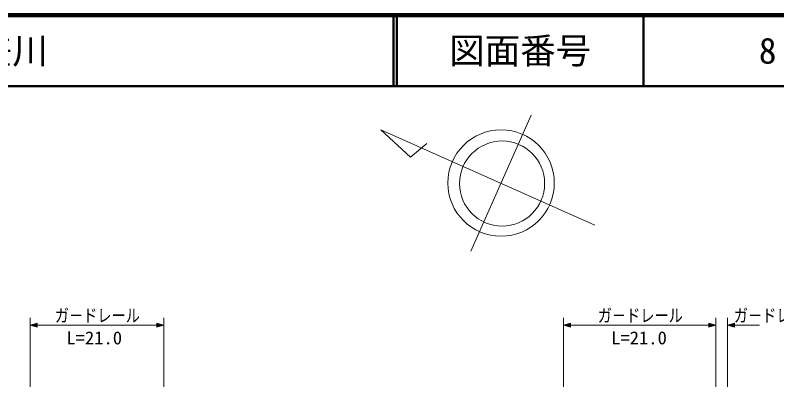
# Model space of a CAD drawing. Units: millimetres, scale not verified. Extents: x 40000 to 680000, y 20000 to 380000.
# Drawn here: x 455436 to 562784, y 327593 to 380000 of the extents above; entities that cross this region are included whole.
import ezdxf
from ezdxf.enums import TextEntityAlignment as Align

# ---------------------------------------------------------------- set-up
doc = ezdxf.new("R2010")
doc.units = ezdxf.units.MM
doc.header["$LTSCALE"] = 1000
for name, color, linetype, lineweight in [('M-BMK-SRVR', 3, 'Continuous', 13), ('M-STR-HTXT', 7, 'Continuous', 13), ('M-TTL', 2, 'Continuous', 140), ('M-TTL-LINE', 7, 'Continuous', 50)]:
    doc.layers.add(name, color=color, linetype=linetype, lineweight=lineweight)
doc.layers.add('M-TTL-TXT', color=7, linetype='Continuous')
doc.styles.add('ＭＳ ゴシック', font='')
doc.styles.get('ＭＳ ゴシック').set_extended_font_data('MS Gothic')

msp = doc.modelspace()

# ---------------------------------------------------------------- linework, layer by layer
at = {"layer": 'M-BMK-SRVR'}
for p, q in [((519636, 346702), (528177, 365886)), ((537153, 350396), (506979, 363830)), ((506979, 363830), (511152, 359996)), ((511152, 359996), (513472, 361898))]:
    msp.add_line(p, q, dxfattribs=at)
for centre, radius in [((523924, 356333), 7500), ((524064, 356260), 6000)]:
    msp.add_circle(centre, radius, dxfattribs=at)
at = {"layer": 'M-STR-HTXT'}
for p, q in [((457520, 327593), (457520, 337301)), ((476390, 337301), (476390, 327593)), ((532705, 327593), (532705, 337301)), ((554185, 337301), (554185, 327593)), ((555836, 327593), (555836, 337301)), ((457520, 336301), (458520, 336581)), ((458520, 336021), (457520, 336301)), ((457520, 336301), (476390, 336301)), ((457800, 336301), (458480, 336501)), ((458480, 336101), (457800, 336301)), ((457960, 336301), (458440, 336421)), ((458440, 336181), (457960, 336301)), ((458200, 336301), (458400, 336341)), ((458400, 336261), (458200, 336301)), ((458400, 336341), (458400, 336261)), ((458440, 336421), (458440, 336181)), ((458480, 336501), (458480, 336101)), ((458520, 336581), (458520, 336021)), ((475390, 336021), (475390, 336581)), ((475390, 336581), (476390, 336301)), ((476390, 336301), (475390, 336021)), ((475430, 336101), (475430, 336501)), ((475430, 336501), (476110, 336301)), ((476110, 336301), (475430, 336101)), ((475470, 336181), (475470, 336421)), ((475470, 336421), (475950, 336301)), ((475950, 336301), (475470, 336181)), ((475510, 336261), (475510, 336341)), ((475510, 336341), (475710, 336301)), ((475710, 336301), (475510, 336261)), ((532705, 336301), (533705, 336581)), ((533705, 336021), (532705, 336301)), ((532705, 336301), (554185, 336301)), ((532985, 336301), (533665, 336501)), ((533665, 336101), (532985, 336301)), ((533145, 336301), (533625, 336421)), ((533625, 336181), (533145, 336301)), ((533385, 336301), (533585, 336341)), ((533585, 336261), (533385, 336301)), ((533585, 336341), (533585, 336261)), ((533625, 336421), (533625, 336181)), ((533665, 336501), (533665, 336101)), ((533705, 336581), (533705, 336021)), ((553185, 336021), (553185, 336581)), ((553185, 336581), (554185, 336301)), ((554185, 336301), (553185, 336021)), ((553225, 336101), (553225, 336501)), ((553225, 336501), (553905, 336301)), ((553905, 336301), (553225, 336101)), ((553265, 336181), (553265, 336421)), ((553265, 336421), (553745, 336301)), ((553745, 336301), (553265, 336181)), ((553305, 336261), (553305, 336341)), ((553305, 336341), (553505, 336301)), ((553505, 336301), (553305, 336261)), ((555836, 336301), (556836, 336581)), ((556836, 336021), (555836, 336301)), ((555836, 336301), (560335, 336301)), ((556116, 336301), (556796, 336501)), ((556796, 336101), (556116, 336301)), ((556276, 336301), (556756, 336421)), ((556756, 336181), (556276, 336301)), ((556516, 336301), (556716, 336341)), ((556716, 336261), (556516, 336301)), ((556716, 336341), (556716, 336261)), ((556756, 336421), (556756, 336181)), ((556796, 336501), (556796, 336101)), ((556836, 336581), (556836, 336021))]:
    msp.add_line(p, q, dxfattribs=at)
at = {"layer": 'M-TTL'}
msp.add_line((680000, 380000), (40000, 380000), dxfattribs=at)
at = {"layer": 'M-TTL-LINE'}
for p, q in [((508747, 380000), (508747, 370000)), ((509247, 380000), (509247, 370000)), ((543997, 380000), (543997, 370000)), ((40000, 370000), (680000, 370000))]:
    msp.add_line(p, q, dxfattribs=at)

# ---------------------------------------------------------------- texts
at = {"layer": 'M-STR-HTXT', "style": 'ＭＳ ゴシック'}
for s, width, p in [('ガ－ドレール', 0.8, (461012, 336174)), ('ガ－ドレール', 0.8, (537545, 336174)), ('ガ－ドレール', 0.8, (556725, 336174)), ('L=21.0', 1.05, (462641, 333026)), ('L=21.0', 1.05, (539437, 333026))]:
    msp.add_text(s, height=1833, dxfattribs=dict(at, width=width)).set_placement(p, align=Align.BOTTOM_LEFT)
at = {"layer": 'M-TTL-TXT', "style": 'ＭＳ ゴシック'}
msp.add_text('岩国市周東町差川中差川', height=3666, dxfattribs=at).set_placement((405024, 375000), align=Align.MIDDLE_LEFT)
for s, p in [('図面番号', (526622, 375000)), ('8', (561497, 375000))]:
    msp.add_text(s, height=3666, dxfattribs=at).set_placement(p, align=Align.MIDDLE_CENTER)

doc.saveas('drawing.dxf')
